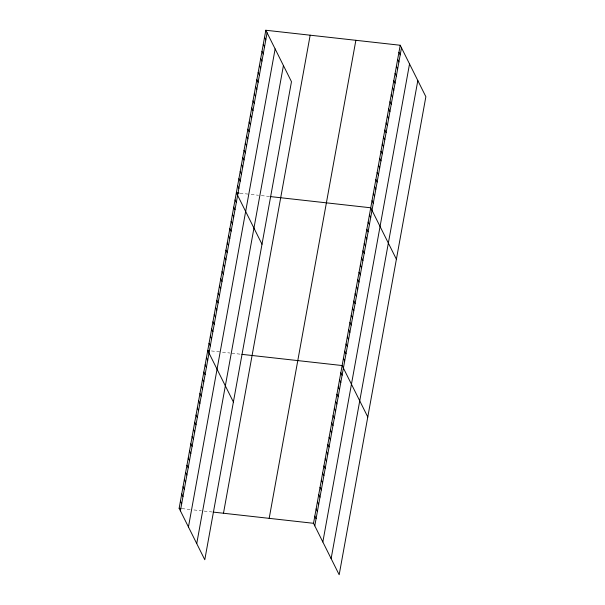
<?xml version="1.0" encoding="UTF-8"?>
<svg xmlns="http://www.w3.org/2000/svg" width="605" height="605" viewBox="0 0 605 605"><rect width="100%" height="100%" fill="white"/><g stroke="black" fill="none" stroke-linecap="round" stroke-linejoin="round"><path stroke-width="0.45" stroke-dasharray="3.02 2.27" d="M240.041 193.199L249.283 194.228M251.128 194.432L258.524 195.264M261.292 195.574L269.611 196.496M211.432 350.953L220.674 351.981M222.519 352.186L229.915 353.017M231.76 353.222L240.079 354.152M181.901 508.601L192.065 509.735M193.918 509.947L201.306 510.771M204.082 511.081L212.393 512.004"/><path stroke-width="0.91" d="M265.822 30.25L291.474 81.698L204.785 559.746L179.133 508.291L265.822 30.25L400.215 45.254L425.867 96.709L339.178 574.75L313.526 523.302L400.215 45.254M180.396 510.832L267.085 32.783M188.442 526.97L275.131 48.929M196.738 543.6L283.427 65.559M223.479 513.244L310.168 35.203M269.18 518.349L355.869 40.301M314.789 525.836L401.478 47.795M322.843 541.974L409.532 63.933M331.132 558.612L417.821 80.563M239.119 193.093L236.343 192.783L261.995 244.238M270.533 196.602L370.744 207.787L396.396 259.243M209.587 350.741L207.742 350.537L233.394 401.992M241.924 354.356L342.135 365.541L367.787 416.996M179.133 508.291L180.978 508.502M213.315 512.11L313.526 523.302M398.937 52.325L400.2 54.858M397.651 59.388L398.922 61.929M396.373 66.459L397.636 68.993M395.088 73.523L396.358 76.056M393.81 80.586L395.073 83.127M392.524 87.657L393.795 90.19M391.246 94.72L392.509 97.261M389.968 101.791L391.231 104.325M388.682 108.855L389.945 111.396M387.404 115.926L388.667 118.459M386.119 122.989L387.382 125.53M384.84 130.06L386.103 132.593M383.555 137.123L384.825 139.657M382.277 144.187L383.54 146.728M380.991 151.258L382.262 153.791M379.713 158.321L380.976 160.862M378.427 165.392L379.698 167.925M377.149 172.455L378.412 174.996M375.871 179.526L377.134 182.06M374.586 186.59L375.849 189.131M373.308 193.66L374.571 196.194M372.022 200.724L373.285 203.257M369.443 214.964L370.706 217.498M368.142 222.133L369.405 224.667M366.842 229.303L368.105 231.836M365.541 236.472L366.804 239.013M264.536 37.313L265.807 39.854M364.24 243.641L365.503 246.182M263.258 44.384L264.521 46.918M362.94 250.818L364.202 253.351M261.973 51.448L263.243 53.989M361.639 257.987L362.902 260.521M260.695 58.519L261.957 61.052M360.338 265.156L361.601 267.69M259.416 65.582L260.679 68.123M359.037 272.326L360.3 274.867M258.131 72.653L259.394 75.186M357.736 279.495L359.007 282.036M256.853 79.716L258.116 82.257M356.436 286.664L357.706 289.205M255.567 86.787L256.83 89.321M355.135 293.841L356.405 296.374M254.289 93.851L255.552 96.384M353.834 301.01L355.105 303.544M253.003 100.914L254.274 103.455M352.534 308.179L353.804 310.713M251.725 107.985L252.988 110.518M351.24 315.349L352.503 317.89M250.44 115.048L251.71 117.589M349.94 322.518L351.202 325.059M249.162 122.119L250.425 124.653M348.639 329.695L349.902 332.228M247.876 129.183L249.147 131.724M347.338 336.864L348.601 339.397M246.598 136.254L247.861 138.787M346.037 344.033L347.3 346.567M245.32 143.317L246.583 145.858M344.737 351.202L345.999 353.743M244.034 150.388L245.297 152.921M343.436 358.372L344.699 360.913M242.756 157.451L244.019 159.985M241.471 164.515L242.734 167.056M340.834 372.718L342.097 375.251M240.193 171.586L241.455 174.119M339.534 379.887L340.796 382.421M238.907 178.649L240.177 181.19M338.233 387.056L339.496 389.59M237.629 185.72L238.892 188.253M336.932 394.226L338.195 396.767M335.631 401.395L336.894 403.936M235.042 199.952L236.313 202.493M334.331 408.572L335.594 411.105M233.742 207.129L235.012 209.663M333.03 415.741L334.3 418.274M232.449 214.299L233.712 216.832M331.729 422.91L333 425.444M231.148 221.468L232.411 224.001M330.428 430.079L331.699 432.62M229.847 228.637L231.11 231.178M329.128 437.249L330.398 439.79M228.546 235.806L229.809 238.347M327.827 444.425L329.097 446.959M227.246 242.976L228.509 245.517M326.534 451.595L327.797 454.128M225.945 250.152L227.208 252.686M325.233 458.764L326.496 461.297M224.644 257.322L225.907 259.855M323.932 465.933L325.195 468.474M223.343 264.491L224.606 267.024M322.631 473.102L323.894 475.643M222.043 271.66L223.305 274.201M321.331 480.272L322.594 482.813M220.742 278.829L222.005 281.37M320.03 487.448L321.293 489.982M219.441 286.006L220.704 288.54M318.729 494.618L319.992 497.151M218.14 293.175L219.403 295.709M317.428 501.787L318.691 504.32M216.84 300.345L218.102 302.878M316.128 508.956L317.391 511.497M215.539 307.514L216.802 310.055M314.827 516.125L316.09 518.667M214.238 314.683L215.509 317.224M212.937 321.852L214.208 324.393M211.637 329.029L212.907 331.563M210.336 336.198L211.606 338.732M209.035 343.368L210.306 345.901M206.441 357.706L207.704 360.247M205.14 364.883L206.403 367.416M203.84 372.052L205.103 374.586M202.539 379.222L203.802 381.755M201.238 386.391L202.501 388.932M199.937 393.56L201.2 396.101M198.637 400.737L199.9 403.27M197.336 407.906L198.599 410.44M196.035 415.075L197.298 417.609M194.734 422.245L195.997 424.786M193.434 429.414L194.697 431.955M192.133 436.583L193.396 439.124M190.832 443.76L192.095 446.293M189.531 450.929L190.802 453.463M188.231 458.098L189.501 460.632M186.93 465.268L188.2 467.809M185.629 472.437L186.9 474.978M184.328 479.614L185.599 482.147M183.035 486.783L184.298 489.316M181.734 493.952L182.997 496.486M180.434 501.121L181.697 503.662"/></g></svg>
